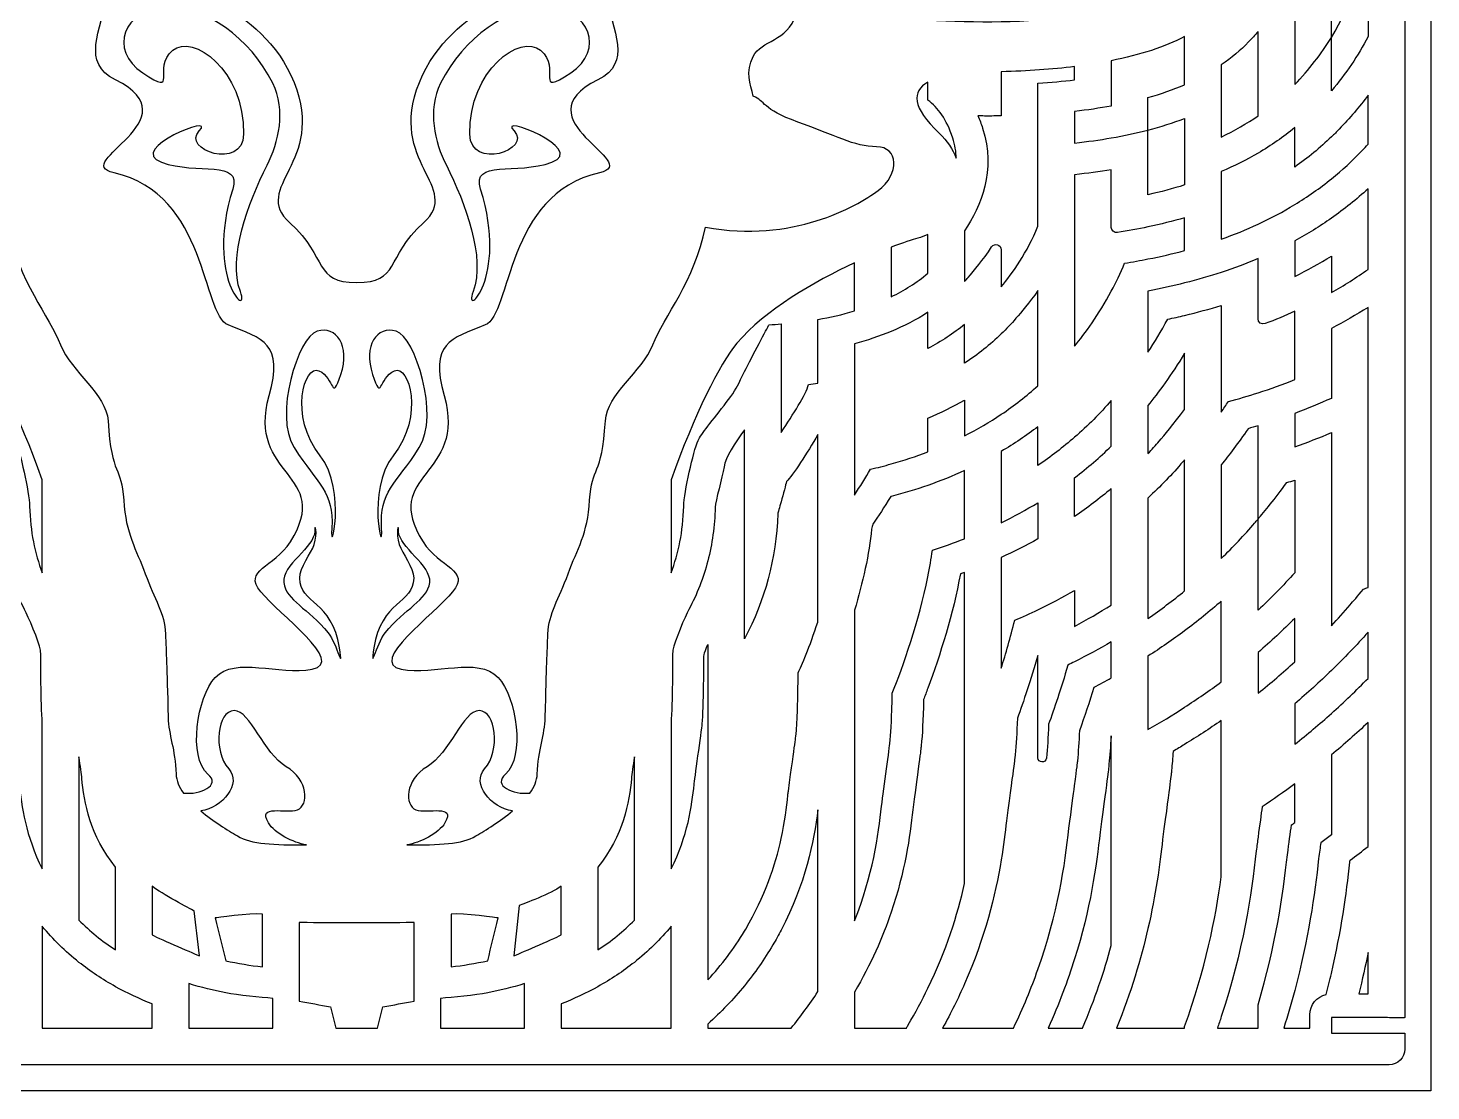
# Model space of a CAD drawing. Extents: x 110 to 520, y 70 to 380.
# Drawn here: x 252.3 to 520, y 70 to 272.8 of the extents above; entities that cross this region are included whole.
import ezdxf

# ---------------------------------------------------------------- set-up
doc = ezdxf.new("R2010")
doc.units = 0
doc.header["$MEASUREMENT"] = 0
doc.layers.add('DEFAULT', color=18, linetype='CONTINUOUS')

msp = doc.modelspace()

# ---------------------------------------------------------------- linework, layer by layer
at = {"layer": 'DEFAULT', "color": 18}
msp.add_lwpolyline([(520, 70), (110, 70), (110, 380), (520, 380)], close=True, dxfattribs=at)
at = {"layer": 'DEFAULT', "color": 1}
for points, knots in [([(511.5, 369), (511.73, 369), (512.28, 368.95), (513.25, 368.95), (514.22, 368.95), (515, 368.97), (515, 369), (515, 370), (515, 371), (515, 372), (515, 373.66), (513.66, 375), (512, 375), (380.67, 375), (249.33, 375), (118, 375), (116.34, 375), (115, 373.66), (115, 372), (115, 371), (115, 370), (115, 369), (115, 368.97), (115.78, 368.95), (116.75, 368.95), (117.72, 368.95), (118.27, 369), (118.5, 369), (122, 369), (125.5, 369), (129, 369), (129, 368), (129, 367), (129, 366), (125.5, 366), (122, 366), (118.5, 366), (118.27, 366), (117.72, 366.05), (116.75, 366.05), (115.78, 366.05), (115, 366.03), (115, 366), (115, 272), (115, 178), (115, 84), (115, 83.97), (115.78, 83.95), (116.75, 83.95), (117.72, 83.95), (118.27, 84), (118.5, 84), (122, 84), (125.5, 84), (129, 84), (129, 83), (129, 82), (129, 81), (125.5, 81), (122, 81), (118.5, 81), (118.27, 81), (117.72, 81.05), (116.75, 81.05), (115.78, 81.05), (115, 81.03), (115, 81), (115, 80), (115, 79), (115, 78), (115, 76.34), (116.34, 75), (118, 75), (249.33, 75), (380.67, 75), (512, 75), (513.66, 75), (515, 76.34), (515, 78), (515, 79), (515, 80), (515, 81), (515, 81.03), (514.22, 81.05), (513.25, 81.05), (512.28, 81.05), (511.73, 81), (511.5, 81), (508, 81), (504.5, 81), (501, 81), (501, 82), (501, 83), (501, 84), (504.5, 84), (508, 84), (511.5, 84), (511.73, 84), (512.28, 83.95), (513.25, 83.95), (514.22, 83.95), (515, 83.97), (515, 84), (515, 178), (515, 272), (515, 366), (515, 366.03), (514.22, 366.05), (513.25, 366.05), (512.28, 366.05), (511.73, 366), (511.5, 366), (508, 366), (504.5, 366), (501, 366), (501, 367), (501, 368), (501, 369), (504.5, 369), (508, 369), (511.5, 369)], [29.76, 29.76, 29.76, 29.76, 30.76, 30.76, 30.76, 31.76, 31.76, 31.76, 40.27, 40.27, 40.27, 41.27, 41.27, 41.27, 1158.13, 1158.13, 1158.13, 1159.13, 1159.13, 1159.13, 1167.64, 1167.64, 1167.64, 1168.64, 1168.64, 1168.64, 1169.64, 1169.64, 1169.64, 1199.4, 1199.4, 1199.4, 1207.9, 1207.9, 1207.9, 1237.66, 1237.66, 1237.66, 1238.66, 1238.66, 1238.66, 1239.66, 1239.66, 1239.66, 2039.03, 2039.03, 2039.03, 2040.03, 2040.03, 2040.03, 2041.03, 2041.03, 2041.03, 2070.79, 2070.79, 2070.79, 2079.29, 2079.29, 2079.29, 2109.05, 2109.05, 2109.05, 2110.05, 2110.05, 2110.05, 2111.05, 2111.05, 2111.05, 2119.55, 2119.55, 2119.55, 2120.55, 2120.55, 2120.55, 3237.41, 3237.41, 3237.41, 3238.41, 3238.41, 3238.41, 3246.91, 3246.91, 3246.91, 3247.91, 3247.91, 3247.91, 3248.91, 3248.91, 3248.91, 3278.67, 3278.67, 3278.67, 3287.17, 3287.17, 3287.17, 3316.93, 3316.93, 3316.93, 3317.93, 3317.93, 3317.93, 3318.93, 3318.93, 3318.93, 4118.3, 4118.3, 4118.3, 4119.3, 4119.3, 4119.3, 4120.3, 4120.3, 4120.3, 4150.06, 4150.06, 4150.06, 4158.56, 4158.56, 4158.56, 4188.32, 4188.32, 4188.32, 4188.32]), ([(172.08, 330.15), (169.85, 321.33), (165.98, 301.25), (173.6, 300.75), (193.27, 299.43), (219.23, 310.99), (262.44, 308.76), (264.31, 313.88), (270.09, 317.79), (277.33, 320.1), (277.34, 320.1), (277.34, 320.09), (277.34, 320.09), (275.54, 318.44), (275.52, 315.4), (270.88, 313.08), (264.23, 309.75), (270.71, 302.78), (265.78, 295.31), (262.26, 289.97), (269.83, 286.27), (267.59, 279.54), (266.09, 272.07), (262.4, 266.18), (268.97, 262.94), (284.25, 255.38), (260.02, 247.1), (268.69, 245.17), (286.62, 241.19), (285.47, 218.15), (290.48, 216.16), (297.1, 213.53), (301.14, 212.67), (298.3, 202.68), (293.87, 187.09), (310.64, 187.89), (302.34, 174.79), (299.2, 169.82), (293.21, 169.46), (296.69, 165.23), (300.18, 161), (313, 151.72), (306.53, 150.48), (300.05, 149.23), (291.93, 153.01), (288.02, 148.89), (284.48, 145.15), (282.82, 133.7), (286.6, 130.46), (289.16, 128.28), (285.11, 126.44), (281.98, 126.84), (281.97, 126.84), (281.96, 126.83), (281.96, 126.82), (281.11, 128), (280.58, 129.22), (280.54, 130.44), (280.39, 135.24), (279.1, 137.9), (279.02, 141.25), (278.77, 151.63), (278.65, 153.37), (278.52, 157.23), (278.39, 161.09), (276.4, 163.83), (274.66, 168.69), (272.91, 173.54), (270.92, 176.16), (270.55, 182.76), (270.18, 189.35), (268.21, 186.94), (267.55, 197.86), (267.23, 203.09), (260.59, 207.03), (258.47, 212.39), (256.35, 217.74), (250.49, 224.63), (248.44, 234.82), (231.78, 231.78), (219.77, 238.68), (215.51, 241.8), (211.25, 244.92), (211.63, 250.17), (215.81, 250.17), (219.99, 250.17), (223.8, 252.37), (230.8, 254.88), (237.79, 257.39), (237.03, 258.91), (239.32, 259.82), (239.95, 262.26), (240.81, 264.31), (239.32, 267.42), (237.82, 270.53), (232.82, 270.16), (231.14, 275.45), (220.43, 275.64), (217.51, 274.94), (204.33, 274.27), (185.77, 273.34), (165.23, 274.88), (157.78, 282.64), (150.32, 290.4), (149.56, 299.68), (156.41, 315.5), (158.59, 320.54), (161.04, 325.64), (163.41, 330.15), (156.55, 313.13), (151.93, 302.39), (155.57, 293.29), (158.8, 285.19), (170.23, 290.9), (167.25, 297.48), (163.28, 306.2), (167.45, 315.57), (172.08, 330.15)], [1, 1, 1, 1, 2, 2, 2, 3, 3, 3, 4, 4, 4, 4.041231, 4.041231, 4.041231, 5.041231, 5.041231, 5.041231, 6.041231, 6.041231, 6.041231, 7.041231, 7.041231, 7.041231, 8.041231, 8.041231, 8.041231, 9.041231, 9.041231, 9.041231, 10.041231, 10.041231, 10.041231, 11.041231, 11.041231, 11.041231, 12.041231, 12.041231, 12.041231, 13.041231, 13.041231, 13.041231, 14.041231, 14.041231, 14.041231, 15.041231, 15.041231, 15.041231, 16.041231, 16.041231, 16.041231, 17.041231, 17.041231, 17.041231, 17.127254, 17.127254, 17.127254, 18.127254, 18.127254, 18.127254, 19.127254, 19.127254, 19.127254, 20.127254, 20.127254, 20.127254, 21.127254, 21.127254, 21.127254, 22.127254, 22.127254, 22.127254, 23.127254, 23.127254, 23.127254, 24.127254, 24.127254, 24.127254, 25.127254, 25.127254, 25.127254, 26.127254, 26.127254, 26.127254, 27.127254, 27.127254, 27.127254, 28.127254, 28.127254, 28.127254, 29.127254, 29.127254, 29.127254, 30.127254, 30.127254, 30.127254, 31.127254, 31.127254, 31.127254, 32.127254, 32.127254, 32.127254, 33.127254, 33.127254, 33.127254, 34.127254, 34.127254, 34.127254, 35.127254, 35.127254, 35.127254, 36.127254, 36.127254, 36.127254, 37.127254, 37.127254, 37.127254, 38.127254, 38.127254, 38.127254, 38.127254]), ([(456.4, 300.75), (464.02, 301.25), (460.15, 321.33), (457.92, 330.15), (462.55, 315.57), (466.72, 306.2), (462.75, 297.48), (459.77, 290.9), (471.2, 285.19), (474.43, 293.29), (478.07, 302.39), (473.45, 313.13), (466.59, 330.15), (468.96, 325.64), (471.41, 320.54), (473.59, 315.5), (480.44, 299.68), (479.68, 290.4), (472.22, 282.64), (464.77, 274.88), (444.23, 273.34), (425.67, 274.27), (412.49, 274.94), (409.57, 275.64), (398.86, 275.45), (397.18, 270.16), (392.18, 270.53), (390.68, 267.42), (389.19, 264.31), (390.05, 262.26), (390.68, 259.82), (392.97, 258.91), (392.21, 257.39), (399.2, 254.88), (406.2, 252.37), (410.01, 250.17), (414.19, 250.17), (418.37, 250.17), (418.75, 244.92), (414.49, 241.8), (410.23, 238.68), (398.22, 231.78), (381.56, 234.82), (379.51, 224.63), (373.65, 217.74), (371.53, 212.39), (369.41, 207.03), (362.77, 203.09), (362.45, 197.86), (361.79, 186.94), (359.82, 189.35), (359.45, 182.76), (359.08, 176.16), (357.09, 173.54), (355.34, 168.69), (353.6, 163.83), (351.61, 161.09), (351.48, 157.23), (351.35, 153.37), (351.23, 151.63), (350.98, 141.25), (350.9, 137.9), (349.61, 135.24), (349.46, 130.44), (349.42, 129.22), (348.89, 128), (348.04, 126.82), (348.04, 126.83), (348.03, 126.84), (348.02, 126.84), (344.89, 126.44), (340.84, 128.28), (343.4, 130.46), (347.18, 133.7), (345.52, 145.15), (341.98, 148.89), (338.07, 153.01), (329.95, 149.23), (323.47, 150.48), (317, 151.72), (329.82, 161), (333.31, 165.23), (336.79, 169.46), (330.8, 169.82), (327.66, 174.79), (319.36, 187.89), (336.13, 187.09), (331.7, 202.68), (328.86, 212.67), (332.9, 213.53), (339.52, 216.16), (344.53, 218.15), (343.38, 241.19), (361.31, 245.17), (369.98, 247.1), (345.75, 255.38), (361.03, 262.94), (367.6, 266.18), (363.91, 272.07), (362.41, 279.54), (360.17, 286.27), (367.74, 289.97), (364.22, 295.31), (359.29, 302.78), (365.77, 309.75), (359.12, 313.08), (354.48, 315.4), (354.46, 318.44), (352.66, 320.09), (352.66, 320.09), (352.66, 320.1), (352.67, 320.1), (359.91, 317.79), (365.69, 313.88), (367.56, 308.76), (410.77, 310.99), (436.73, 299.43), (456.4, 300.75)], [1, 1, 1, 1, 2, 2, 2, 3, 3, 3, 4, 4, 4, 5, 5, 5, 6, 6, 6, 7, 7, 7, 8, 8, 8, 9, 9, 9, 10, 10, 10, 11, 11, 11, 12, 12, 12, 13, 13, 13, 14, 14, 14, 15, 15, 15, 16, 16, 16, 17, 17, 17, 18, 18, 18, 19, 19, 19, 20, 20, 20, 21, 21, 21, 22, 22, 22, 23, 23, 23, 23.086023, 23.086023, 23.086023, 24.086023, 24.086023, 24.086023, 25.086023, 25.086023, 25.086023, 26.086023, 26.086023, 26.086023, 27.086023, 27.086023, 27.086023, 28.086023, 28.086023, 28.086023, 29.086023, 29.086023, 29.086023, 30.086023, 30.086023, 30.086023, 31.086023, 31.086023, 31.086023, 32.086023, 32.086023, 32.086023, 33.086023, 33.086023, 33.086023, 34.086023, 34.086023, 34.086023, 35.086023, 35.086023, 35.086023, 36.086023, 36.086023, 36.086023, 36.127254, 36.127254, 36.127254, 37.127254, 37.127254, 37.127254, 38.127254, 38.127254, 38.127254, 38.127254]), ([(501, 260.83), (503.76, 264.11), (506.1, 267.56), (508, 271.18), (508, 277.99), (508, 284.8), (508, 291.62), (507.21, 284.2), (504.87, 277.32), (501, 271.04), (499.05, 267.87), (496.72, 264.86), (494, 262.02), (494, 284.23), (494, 306.45), (494, 328.67), (494.55, 327.46), (495.09, 326.24), (495.62, 325.04), (498.13, 319.22), (499.92, 313.89), (501, 308.87), (502.07, 303.96), (502.47, 299.34), (502.24, 294.83), (502.09, 291.92), (501.68, 289.1), (501, 286.36), (501, 281.25), (501, 276.15), (501, 271.04), (501, 267.63), (501, 264.23), (501, 260.83)], [266.32, 266.32, 266.32, 266.32, 267.32, 267.32, 267.32, 325.25, 325.25, 325.25, 326.25, 326.25, 326.25, 327.25, 327.25, 327.25, 516.2, 516.2, 516.2, 517.2, 517.2, 517.2, 518.2, 518.2, 518.2, 519.2, 519.2, 519.2, 520.2, 520.2, 520.2, 563.65, 563.65, 563.65, 592.57, 592.57, 592.57, 592.57]), ([(302.22, 235.67), (294.74, 242.52), (309.19, 247), (303.04, 262.44), (296.9, 277.88), (278.76, 279.34), (284.24, 286.51), (291.28, 295.72), (299, 292.46), (296.76, 295.47), (293.14, 300.33), (296.24, 307.6), (315, 307.6), (333.76, 307.6), (336.86, 300.33), (333.24, 295.47), (331, 292.46), (338.72, 295.72), (345.76, 286.51), (351.24, 279.34), (333.1, 277.88), (326.96, 262.44), (320.81, 247), (335.26, 242.52), (327.78, 235.67), (320.31, 228.82), (323.3, 224.26), (315, 224.26), (306.7, 224.26), (309.69, 228.82), (302.22, 235.67)], [1, 1, 1, 1, 2, 2, 2, 3, 3, 3, 4, 4, 4, 5, 5, 5, 6, 6, 6, 7, 7, 7, 8, 8, 8, 9, 9, 9, 10, 10, 10, 11, 11, 11, 11]), ([(292.8, 222.53), (294.81, 217.16), (285.95, 224.88), (291.35, 242.06), (293.17, 247.87), (284.54, 244.71), (277.74, 247.21), (270.93, 249.7), (288.53, 256.67), (284.97, 253.18), (281.41, 249.7), (293.29, 245.47), (293.41, 252.55), (293.6, 264.83), (283.69, 271.79), (279.9, 268.58), (275.82, 265.13), (281.32, 259.58), (274.16, 264.27), (267.58, 268.57), (270.49, 276.49), (278.71, 276.8), (285.88, 277.07), (294.73, 271), (298.98, 262.31), (301.58, 257.02), (300.11, 251.09), (297.89, 246.63), (294.26, 239.36), (290.35, 229.02), (292.8, 222.53)], [1, 1, 1, 1, 2, 2, 2, 3, 3, 3, 4, 4, 4, 5, 5, 5, 6, 6, 6, 7, 7, 7, 8, 8, 8, 9, 9, 9, 10, 10, 10, 11, 11, 11, 11]), ([(350.1, 268.58), (346.31, 271.79), (336.4, 264.83), (336.59, 252.55), (336.71, 245.47), (348.6, 249.7), (345.03, 253.18), (341.47, 256.67), (359.07, 249.7), (352.26, 247.21), (345.46, 244.71), (336.83, 247.87), (338.65, 242.06), (344.05, 224.88), (335.19, 217.16), (337.2, 222.53), (339.65, 229.02), (335.74, 239.36), (332.11, 246.63), (329.89, 251.09), (328.42, 257.02), (331.02, 262.31), (335.27, 271), (344.12, 277.07), (351.29, 276.8), (359.51, 276.49), (362.42, 268.57), (355.84, 264.27), (348.68, 259.58), (354.18, 265.13), (350.1, 268.58)], [1, 1, 1, 1, 2, 2, 2, 3, 3, 3, 4, 4, 4, 5, 5, 5, 6, 6, 6, 7, 7, 7, 8, 8, 8, 9, 9, 9, 10, 10, 10, 11, 11, 11, 11]), ([(459, 251.86), (456.77, 251.47), (454.43, 251.14), (452, 250.88), (452, 252.89), (452, 254.89), (452, 256.9), (454.45, 257.18), (456.78, 257.52), (459, 257.94), (459, 260.82), (459, 263.7), (459, 266.58), (464.53, 267.69), (469.21, 269.23), (473, 271.18), (473, 268.12), (473, 265.07), (473, 262.01), (470.84, 261.08), (468.51, 260.26), (466, 259.55), (466, 257.49), (466, 255.43), (466, 253.36), (466, 249.25), (466, 245.13), (466, 241.01), (468.43, 241.56), (470.77, 242.17), (473, 242.87), (473, 247.1), (473, 251.33), (473, 255.56), (470.81, 254.73), (468.48, 254), (466, 253.36), (463.78, 252.78), (461.45, 252.28), (459, 251.86)], [37.97, 37.97, 37.97, 37.97, 38.97, 38.97, 38.97, 56.05, 56.05, 56.05, 57.05, 57.05, 57.05, 81.55, 81.55, 81.55, 82.55, 82.55, 82.55, 108.53, 108.53, 108.53, 109.53, 109.53, 109.53, 127.08, 127.08, 127.08, 162.08, 162.08, 162.08, 163.08, 163.08, 163.08, 199.05, 199.05, 199.05, 200.05, 200.05, 200.05, 201.05, 201.05, 201.05, 201.05]), ([(487, 272.16), (487, 266.8), (487, 261.43), (487, 256.06), (484.85, 254.58), (482.52, 253.23), (480, 252.02), (480, 256.62), (480, 261.21), (480, 265.81), (481.94, 267.13), (483.67, 268.58), (485.2, 270.17), (485.83, 270.83), (486.43, 271.49), (487, 272.16)], [1, 1, 1, 1, 46.65, 46.65, 46.65, 47.65, 47.65, 47.65, 86.72, 86.72, 86.72, 87.72, 87.72, 87.72, 88.72, 88.72, 88.72, 88.72]), ([(438, 223.41), (438, 225.77), (438, 228.13), (438, 230.49), (438, 231.49), (436.71, 231.87), (436.17, 231.04), (434.5, 228.51), (432.82, 226.54), (431.7, 225.24), (431.47, 224.97), (431.24, 224.71), (431, 224.45), (431, 227.67), (431, 230.89), (431, 234.11), (434.15, 238.83), (437.08, 245.66), (434.44, 253.7), (434.17, 254.54), (433.87, 255.33), (433.55, 256.07), (434.28, 256.05), (434.79, 256.03), (435.09, 256.03), (436.07, 256.03), (437.05, 256.04), (438, 256.06), (438, 258.87), (438, 261.68), (438, 264.49), (443.05, 264.6), (447.72, 264.93), (452, 265.46), (452, 264.62), (452, 263.77), (452, 262.93), (449.78, 262.67), (447.44, 262.46), (445, 262.32), (445, 253.21), (445, 244.1), (445, 234.99), (442.99, 230), (440.15, 226.06), (438, 223.41)], [1, 1, 1, 1, 21.07, 21.07, 21.07, 22.07, 22.07, 22.07, 23.07, 23.07, 23.07, 24.07, 24.07, 24.07, 51.46, 51.46, 51.46, 52.46, 52.46, 52.46, 53.46, 53.46, 53.46, 54.46, 54.46, 54.46, 55.46, 55.46, 55.46, 79.37, 79.37, 79.37, 80.37, 80.37, 80.37, 87.53, 87.53, 87.53, 88.53, 88.53, 88.53, 165.99, 165.99, 165.99, 166.99, 166.99, 166.99, 166.99]), ([(428.74, 251.83), (429.17, 250.51), (429.39, 249.23), (429.43, 247.98), (428.75, 249.68), (427.67, 251.32), (426.16, 252.76), (420.98, 257.72), (420.85, 260.75), (424, 262.47), (424, 261.34), (424, 260.2), (424, 259.07), (425.96, 257.63), (427.56, 255.45), (428.74, 251.83)], [1, 1, 1, 1, 2, 2, 2, 3, 3, 3, 4, 4, 4, 13.64, 13.64, 13.64, 14.64, 14.64, 14.64, 14.64]), ([(508, 250.63), (507.62, 250.21), (507.23, 249.8), (506.83, 249.39), (505.01, 247.48), (503.06, 245.7), (501, 244.04), (498.8, 242.27), (496.47, 240.63), (494, 239.13), (491.78, 237.77), (489.45, 236.53), (487, 235.39), (484.77, 234.35), (482.44, 233.4), (480, 232.54), (480, 236.84), (480, 241.14), (480, 245.43), (482.48, 246.49), (484.81, 247.66), (487, 248.95), (489.52, 250.42), (491.85, 252.05), (494, 253.82), (494, 251.32), (494, 248.81), (494, 246.3), (496.51, 248.05), (498.85, 249.96), (501, 252.05), (501.51, 252.53), (502.01, 253.03), (502.5, 253.55), (504.51, 255.62), (506.34, 257.77), (508, 259.99), (508, 256.87), (508, 253.75), (508, 250.63)], [26.55, 26.55, 26.55, 26.55, 27.55, 27.55, 27.55, 28.55, 28.55, 28.55, 29.55, 29.55, 29.55, 30.55, 30.55, 30.55, 31.55, 31.55, 31.55, 68.1, 68.1, 68.1, 69.1, 69.1, 69.1, 70.1, 70.1, 70.1, 91.43, 91.43, 91.43, 92.43, 92.43, 92.43, 93.43, 93.43, 93.43, 94.43, 94.43, 94.43, 120.98, 120.98, 120.98, 120.98]), ([(452, 212.1), (452, 223.02), (452, 233.93), (452, 244.84), (454.42, 245.09), (456.75, 245.4), (459, 245.77), (459, 242.11), (459, 238.45), (459, 234.79), (459, 234.18), (459.55, 233.71), (460.16, 233.8), (462.16, 234.11), (464.11, 234.47), (466, 234.87), (468.42, 235.38), (470.75, 235.96), (473, 236.6), (473, 234.53), (473, 232.45), (473, 230.37), (470.74, 229.76), (468.41, 229.22), (466, 228.75), (464.55, 228.46), (463.06, 228.19), (461.55, 227.95), (460.76, 226.04), (459.9, 224.25), (459, 222.59), (456.6, 218.11), (453.97, 214.55), (452, 212.1)], [1, 1, 1, 1, 93.8, 93.8, 93.8, 94.8, 94.8, 94.8, 125.93, 125.93, 125.93, 126.93, 126.93, 126.93, 127.93, 127.93, 127.93, 128.93, 128.93, 128.93, 146.61, 146.61, 146.61, 147.61, 147.61, 147.61, 148.61, 148.61, 148.61, 149.61, 149.61, 149.61, 150.61, 150.61, 150.61, 150.61]), ([(508, 226.77), (505.76, 225.19), (503.43, 223.71), (501, 222.33), (501, 224.66), (501, 226.99), (501, 229.32), (498.77, 227.92), (496.43, 226.62), (494, 225.42), (494, 227.68), (494, 229.94), (494, 232.2), (496.45, 233.52), (498.78, 234.97), (501, 236.53), (503.47, 238.26), (505.8, 240.13), (508, 242.15), (508, 237.02), (508, 231.89), (508, 226.77)], [43.6, 43.6, 43.6, 43.6, 44.6, 44.6, 44.6, 64.42, 64.42, 64.42, 65.42, 65.42, 65.42, 84.63, 84.63, 84.63, 85.63, 85.63, 85.63, 86.63, 86.63, 86.63, 130.23, 130.23, 130.23, 130.23]), ([(422.06, 232.72), (422.75, 232.9), (423.39, 233.14), (424, 233.42), (424, 230.95), (424, 228.49), (424, 226.03), (421.87, 224.23), (419.5, 222.74), (417, 221.52), (417, 224.68), (417, 227.84), (417, 231), (419.27, 231.86), (421.05, 232.46), (422.06, 232.72)], [1, 1, 1, 1, 2, 2, 2, 22.93, 22.93, 22.93, 23.93, 23.93, 23.93, 50.79, 50.79, 50.79, 51.79, 51.79, 51.79, 51.79]), ([(220, 228.01), (227.71, 224.43), (237.01, 219.08), (242.43, 212.67), (245.72, 208.79), (250.58, 198.95), (255, 186.61), (255, 180.7), (255, 174.79), (255, 168.88), (253.58, 172.59), (252.72, 176.71), (252.59, 181.56), (252.51, 184.33), (250.77, 192.05), (249.86, 194.09), (249.58, 194.72), (248.88, 195.7), (248, 196.84), (245.88, 199.58), (242.73, 203.27), (241.88, 205.44), (241.76, 205.74), (241.43, 206.41), (241, 207.26), (239.49, 210.24), (236.65, 215.54), (236.3, 216.21), (235.56, 216.25), (234.79, 216.29), (234, 216.36), (234, 209.46), (234, 202.57), (234, 195.67), (231.7, 199.12), (229.31, 202.83), (228.75, 204.82), (228.16, 204.89), (227.58, 204.96), (227, 205.05), (227, 209.1), (227, 213.16), (227, 217.21), (224.7, 217.6), (222.34, 218.13), (220, 218.83), (220, 221.89), (220, 224.95), (220, 228.01)], [26.04, 26.04, 26.04, 26.04, 27.04, 27.04, 27.04, 28.04, 28.04, 28.04, 78.29, 78.29, 78.29, 79.29, 79.29, 79.29, 80.29, 80.29, 80.29, 81.29, 81.29, 81.29, 82.29, 82.29, 82.29, 83.29, 83.29, 83.29, 84.29, 84.29, 84.29, 85.29, 85.29, 85.29, 143.92, 143.92, 143.92, 144.92, 144.92, 144.92, 145.92, 145.92, 145.92, 180.38, 180.38, 180.38, 181.38, 181.38, 181.38, 207.42, 207.42, 207.42, 207.42]), ([(403, 205.05), (402.42, 204.96), (401.84, 204.89), (401.25, 204.82), (400.69, 202.83), (398.3, 199.12), (396, 195.67), (396, 202.57), (396, 209.46), (396, 216.36), (395.21, 216.29), (394.44, 216.25), (393.7, 216.21), (393.35, 215.54), (390.51, 210.24), (389, 207.26), (388.57, 206.41), (388.24, 205.74), (388.12, 205.44), (387.27, 203.27), (384.12, 199.58), (382, 196.84), (381.12, 195.7), (380.42, 194.72), (380.14, 194.09), (379.23, 192.05), (377.49, 184.33), (377.41, 181.56), (377.28, 176.71), (376.42, 172.59), (375, 168.88), (375, 174.79), (375, 180.7), (375, 186.61), (379.42, 198.95), (384.28, 208.79), (387.57, 212.67), (392.99, 219.08), (402.29, 224.43), (410, 228.01), (410, 224.95), (410, 221.89), (410, 218.83), (407.66, 218.13), (405.3, 217.6), (403, 217.21), (403, 213.16), (403, 209.1), (403, 205.05)], [34.46, 34.46, 34.46, 34.46, 35.46, 35.46, 35.46, 36.46, 36.46, 36.46, 95.09, 95.09, 95.09, 96.09, 96.09, 96.09, 97.09, 97.09, 97.09, 98.09, 98.09, 98.09, 99.09, 99.09, 99.09, 100.09, 100.09, 100.09, 101.09, 101.09, 101.09, 102.09, 102.09, 102.09, 152.34, 152.34, 152.34, 153.34, 153.34, 153.34, 154.34, 154.34, 154.34, 180.38, 180.38, 180.38, 181.38, 181.38, 181.38, 215.84, 215.84, 215.84, 215.84]), ([(488.36, 216.41), (490.29, 217.14), (492.17, 217.93), (494, 218.77), (494, 214.42), (494, 210.07), (494, 205.73), (491.73, 204.83), (489.4, 203.99), (487, 203.22), (485.16, 202.63), (483.28, 202.06), (481.35, 201.54), (480.9, 200.85), (480.45, 200.17), (480, 199.53), (480, 206.32), (480, 213.1), (480, 219.89), (477.74, 219.2), (475.4, 218.56), (473, 217.99), (471.94, 217.73), (470.86, 217.49), (469.76, 217.27), (468.53, 214.95), (467.25, 212.84), (466, 210.95), (466, 214.85), (466, 218.74), (466, 222.63), (468.41, 223.09), (470.74, 223.6), (473, 224.17), (475.41, 224.78), (477.74, 225.45), (480, 226.2), (482.42, 226.99), (484.75, 227.86), (487, 228.82), (487, 225), (487, 221.17), (487, 217.35), (487, 216.65), (487.7, 216.16), (488.36, 216.41)], [1, 1, 1, 1, 2, 2, 2, 38.97, 38.97, 38.97, 39.97, 39.97, 39.97, 40.97, 40.97, 40.97, 41.97, 41.97, 41.97, 99.7, 99.7, 99.7, 100.7, 100.7, 100.7, 101.7, 101.7, 101.7, 102.7, 102.7, 102.7, 135.81, 135.81, 135.81, 136.81, 136.81, 136.81, 137.81, 137.81, 137.81, 138.81, 138.81, 138.81, 171.34, 171.34, 171.34, 172.34, 172.34, 172.34, 172.34]), ([(424, 198.39), (424, 196.24), (424, 194.09), (424, 191.94), (421.74, 191.08), (419.41, 190.31), (417, 189.64), (415.71, 189.28), (414.39, 188.94), (413.05, 188.63), (412.11, 187.03), (411.05, 185.31), (410, 183.7), (410, 193.33), (410, 202.96), (410, 212.59), (412.36, 213.21), (414.71, 213.98), (417, 214.93), (419.42, 215.94), (421.78, 217.14), (424, 218.58), (424, 216.27), (424, 213.96), (424, 211.65), (426.54, 213.01), (428.88, 214.55), (431, 216.26), (431, 213.79), (431, 211.32), (431, 208.85), (433.55, 210.53), (435.89, 212.4), (438, 214.45), (438.99, 215.4), (439.93, 216.39), (440.81, 217.43), (441.81, 218.59), (443.34, 220.38), (445, 222.72), (445, 216.67), (445, 210.62), (445, 204.57), (442.84, 202.6), (440.5, 200.78), (438, 199.11), (435.79, 197.62), (433.46, 196.26), (431, 195.03), (431, 197.29), (431, 199.56), (431, 201.82), (428.79, 200.56), (426.45, 199.41), (424, 198.39)], [1, 1, 1, 1, 19.29, 19.29, 19.29, 20.29, 20.29, 20.29, 21.29, 21.29, 21.29, 22.29, 22.29, 22.29, 104.17, 104.17, 104.17, 105.17, 105.17, 105.17, 106.17, 106.17, 106.17, 125.83, 125.83, 125.83, 126.83, 126.83, 126.83, 147.83, 147.83, 147.83, 148.83, 148.83, 148.83, 149.83, 149.83, 149.83, 150.83, 150.83, 150.83, 202.27, 202.27, 202.27, 203.27, 203.27, 203.27, 204.27, 204.27, 204.27, 223.53, 223.53, 223.53, 224.53, 224.53, 224.53, 224.53]), ([(508, 166.09), (507.7, 165.97), (507.4, 165.86), (507.1, 165.75), (506, 164.41), (505.14, 163.41), (504.58, 162.75), (503.42, 161.4), (502.23, 160.07), (501, 158.77), (501, 171.05), (501, 183.33), (501, 195.61), (498.73, 194.65), (496.39, 193.75), (494, 192.91), (494, 195.04), (494, 197.17), (494, 199.29), (496.39, 200.18), (498.73, 201.14), (501, 202.16), (501, 206.6), (501, 211.05), (501, 215.5), (503.42, 216.75), (505.75, 218.09), (508, 219.52), (508, 201.71), (508, 183.9), (508, 166.09)], [151.45, 151.45, 151.45, 151.45, 152.45, 152.45, 152.45, 153.45, 153.45, 153.45, 154.45, 154.45, 154.45, 258.88, 258.88, 258.88, 259.88, 259.88, 259.88, 277.96, 277.96, 277.96, 278.96, 278.96, 278.96, 316.78, 316.78, 316.78, 317.78, 317.78, 317.78, 469.23, 469.23, 469.23, 469.23]), ([(307.77, 207.43), (305.06, 208.65), (301.99, 198.85), (308.03, 191.2), (313.23, 184.6), (309.83, 171.03), (310.25, 177.41), (310.7, 184.38), (307.62, 185.58), (303.06, 192.75), (299.13, 198.94), (303.82, 213.86), (307.47, 214.97), (311.11, 216.08), (313.81, 212.21), (311.97, 206.73), (310.1, 201.2), (310.95, 205.98), (307.77, 207.43)], [1, 1, 1, 1, 2, 2, 2, 3, 3, 3, 4, 4, 4, 5, 5, 5, 6, 6, 6, 7, 7, 7, 7]), ([(322.53, 214.97), (326.18, 213.86), (330.87, 198.94), (326.94, 192.75), (322.38, 185.58), (319.3, 184.38), (319.75, 177.41), (320.17, 171.03), (316.77, 184.6), (321.97, 191.2), (328.01, 198.85), (324.94, 208.65), (322.23, 207.43), (319.05, 205.98), (319.9, 201.2), (318.03, 206.73), (316.19, 212.21), (318.89, 216.08), (322.53, 214.97)], [1, 1, 1, 1, 2, 2, 2, 3, 3, 3, 4, 4, 4, 5, 5, 5, 6, 6, 6, 7, 7, 7, 7]), ([(466, 191.61), (466, 194.67), (466, 197.74), (466, 200.8), (467.93, 203.19), (470.48, 206.61), (473, 210.81), (473, 207.22), (473, 203.64), (473, 200.05), (470.87, 197.18), (469.08, 195.09), (468.14, 193.99), (467.45, 193.18), (466.73, 192.39), (466, 191.61)], [1, 1, 1, 1, 27.07, 27.07, 27.07, 28.07, 28.07, 28.07, 58.56, 58.56, 58.56, 59.56, 59.56, 59.56, 60.56, 60.56, 60.56, 60.56]), ([(459, 193.04), (456.81, 190.91), (454.47, 188.9), (452, 187.02), (452, 184.56), (452, 182.09), (452, 179.63), (454.45, 181.3), (456.78, 183.07), (459, 184.95), (459, 177.54), (459, 170.13), (459, 162.72), (456.74, 161.29), (454.4, 159.92), (452, 158.65), (452, 160.93), (452, 163.22), (452, 165.51), (449.73, 164.2), (447.4, 162.97), (445, 161.82), (443.55, 161.12), (442.07, 160.46), (440.58, 159.83), (439.77, 156.55), (438.87, 153.44), (438, 150.67), (438, 157.71), (438, 164.75), (438, 171.8), (440.41, 172.88), (442.74, 174.06), (445, 175.32), (445, 177.63), (445, 179.94), (445, 182.25), (442.75, 180.88), (440.42, 179.6), (438, 178.42), (438, 182.96), (438, 187.49), (438, 192.03), (440.46, 193.48), (442.8, 195.06), (445, 196.75), (445, 194.29), (445, 191.83), (445, 189.37), (447.46, 191.03), (449.8, 192.83), (452, 194.74), (454.52, 196.93), (456.86, 199.28), (459, 201.77), (459, 198.86), (459, 195.95), (459, 193.04)], [24.77, 24.77, 24.77, 24.77, 25.77, 25.77, 25.77, 46.71, 46.71, 46.71, 47.71, 47.71, 47.71, 110.72, 110.72, 110.72, 111.72, 111.72, 111.72, 131.16, 131.16, 131.16, 132.16, 132.16, 132.16, 133.16, 133.16, 133.16, 134.16, 134.16, 134.16, 194.04, 194.04, 194.04, 195.04, 195.04, 195.04, 214.69, 214.69, 214.69, 215.69, 215.69, 215.69, 254.26, 254.26, 254.26, 255.26, 255.26, 255.26, 276.19, 276.19, 276.19, 277.19, 277.19, 277.19, 278.19, 278.19, 278.19, 302.96, 302.96, 302.96, 302.96]), ([(249.06, 140.07), (248.77, 142.94), (248.74, 152.58), (248.72, 153.19), (248.59, 153.63), (248.32, 154.39), (248, 155.21), (248, 133.86), (248, 112.52), (248, 91.17), (245.36, 94.02), (243.02, 97.13), (241, 100.5), (240.92, 100.63), (240.84, 100.76), (240.75, 100.9), (237.09, 107.11), (235.11, 113.05), (234, 118.15), (233.31, 121.29), (232.95, 124.1), (232.72, 126.46), (232.69, 126.71), (232.65, 126.96), (232.62, 127.22), (231.34, 136.59), (231.19, 137.77), (231.14, 138.27), (230.91, 140.62), (230.81, 144.59), (230.76, 149.81), (230.09, 151.03), (228.56, 154.8), (227, 159.48), (227, 171.4), (227, 183.31), (227, 195.23), (229.03, 191.78), (231.72, 187.48), (233, 186.26), (233.12, 185.68), (233.59, 183.92), (234, 182.44), (234.31, 181.3), (234.59, 180.32), (234.63, 180.17), (234.98, 171.49), (237.07, 163.66), (241, 156.27), (241, 169.57), (241, 182.87), (241, 196.17), (242.86, 193.56), (244.6, 190.9), (244.89, 189.11), (245.24, 186.97), (246.55, 182.63), (246.59, 181.39), (246.69, 177.79), (247.15, 174.39), (248, 171.13), (248.83, 167.9), (250.03, 164.83), (251.62, 161.87), (252.29, 160.6), (254.36, 155.79), (254.66, 154.11), (254.85, 153.04), (254.6, 145.35), (255, 140.97), (255, 131.43), (255, 121.89), (255, 112.36), (251.87, 118.57), (250.99, 124.45), (250.61, 128.5), (250.57, 128.87), (249.19, 138.77), (249.06, 140.07)], [1, 1, 1, 1, 2, 2, 2, 3, 3, 3, 184.52, 184.52, 184.52, 185.52, 185.52, 185.52, 186.52, 186.52, 186.52, 187.52, 187.52, 187.52, 188.52, 188.52, 188.52, 190.68947, 190.68947, 190.68947, 191.68947, 191.68947, 191.68947, 192.68947, 192.68947, 192.68947, 193.68947, 193.68947, 193.68947, 295.02947, 295.02947, 295.02947, 296.02947, 296.02947, 296.02947, 297.02947, 297.02947, 297.02947, 298.02947, 298.02947, 298.02947, 299.02947, 299.02947, 299.02947, 412.10947, 412.10947, 412.10947, 413.10947, 413.10947, 413.10947, 414.10947, 414.10947, 414.10947, 415.10947, 415.10947, 415.10947, 416.10947, 416.10947, 416.10947, 417.10947, 417.10947, 417.10947, 418.10947, 418.10947, 418.10947, 499.21947, 499.21947, 499.21947, 500.21947, 500.21947, 500.21947, 501.21947, 501.21947, 501.21947, 501.21947]), ([(403, 159.48), (401.44, 154.8), (399.91, 151.03), (399.24, 149.81), (399.19, 144.59), (399.09, 140.62), (398.86, 138.27), (398.81, 137.77), (398.66, 136.59), (397.38, 127.22), (397.35, 126.96), (397.31, 126.71), (397.28, 126.46), (397.05, 124.1), (396.69, 121.29), (396, 118.15), (394.89, 113.05), (392.91, 107.11), (389.25, 100.9), (389.16, 100.76), (389.08, 100.63), (389, 100.5), (386.98, 97.13), (384.64, 94.02), (382, 91.17), (382, 112.52), (382, 133.86), (382, 155.21), (381.68, 154.39), (381.41, 153.63), (381.28, 153.19), (381.26, 152.58), (381.23, 142.94), (380.94, 140.07), (380.81, 138.77), (379.43, 128.87), (379.39, 128.5), (379.01, 124.45), (378.13, 118.57), (375, 112.36), (375, 121.89), (375, 131.43), (375, 140.97), (375.4, 145.35), (375.15, 153.04), (375.34, 154.11), (375.64, 155.79), (377.71, 160.6), (378.38, 161.87), (379.97, 164.83), (381.17, 167.9), (382, 171.13), (382.85, 174.39), (383.31, 177.79), (383.41, 181.39), (383.45, 182.63), (384.76, 186.97), (385.11, 189.11), (385.4, 190.9), (387.14, 193.56), (389, 196.17), (389, 182.87), (389, 169.57), (389, 156.27), (392.93, 163.66), (395.02, 171.49), (395.37, 180.17), (395.41, 180.32), (395.69, 181.3), (396, 182.44), (396.41, 183.92), (396.88, 185.68), (397, 186.26), (398.28, 187.48), (400.97, 191.78), (403, 195.23), (403, 183.31), (403, 171.4), (403, 159.48)], [101.34, 101.34, 101.34, 101.34, 102.34, 102.34, 102.34, 103.34, 103.34, 103.34, 104.34, 104.34, 104.34, 106.50947, 106.50947, 106.50947, 107.50947, 107.50947, 107.50947, 108.50947, 108.50947, 108.50947, 109.50947, 109.50947, 109.50947, 110.50947, 110.50947, 110.50947, 292.02947, 292.02947, 292.02947, 293.02947, 293.02947, 293.02947, 294.02947, 294.02947, 294.02947, 295.02947, 295.02947, 295.02947, 296.02947, 296.02947, 296.02947, 377.13947, 377.13947, 377.13947, 378.13947, 378.13947, 378.13947, 379.13947, 379.13947, 379.13947, 380.13947, 380.13947, 380.13947, 381.13947, 381.13947, 381.13947, 382.13947, 382.13947, 382.13947, 383.13947, 383.13947, 383.13947, 496.21947, 496.21947, 496.21947, 497.21947, 497.21947, 497.21947, 498.21947, 498.21947, 498.21947, 499.21947, 499.21947, 499.21947, 500.21947, 500.21947, 500.21947, 601.55947, 601.55947, 601.55947, 601.55947]), ([(487, 179.12), (487, 173.32), (487, 167.53), (487, 161.73), (489.46, 164.03), (491.8, 166.42), (494, 168.89), (494, 174.78), (494, 180.68), (494, 186.57), (493.51, 186.4), (493.01, 186.24), (492.51, 186.08), (490.21, 182.96), (488.19, 180.52), (487, 179.12), (486.75, 178.83), (486.53, 178.57), (486.36, 178.37), (484.36, 176.04), (482.24, 173.79), (480, 171.62), (480, 177.58), (480, 183.53), (480, 189.49), (481.44, 191.28), (483.23, 193.62), (485.11, 196.36), (485.74, 196.55), (486.38, 196.73), (487, 196.93), (487, 191), (487, 185.06), (487, 179.12)], [107.13, 107.13, 107.13, 107.13, 156.44, 156.44, 156.44, 157.44, 157.44, 157.44, 207.57, 207.57, 207.57, 208.57, 208.57, 208.57, 209.57, 209.57, 209.57, 210.57, 210.57, 210.57, 211.57, 211.57, 211.57, 262.22, 262.22, 262.22, 263.22, 263.22, 263.22, 264.22, 264.22, 264.22, 314.7, 314.7, 314.7, 314.7]), ([(472.69, 190.09), (472.79, 190.2), (472.89, 190.32), (473, 190.45), (473, 182.11), (473, 173.76), (473, 165.41), (470.75, 163.59), (468.42, 161.83), (466, 160.16), (466, 167.82), (466, 175.48), (466, 183.14), (468.38, 185.34), (470.61, 187.66), (472.69, 190.09)], [1, 1, 1, 1, 2, 2, 2, 72.97, 72.97, 72.97, 73.97, 73.97, 73.97, 139.09, 139.09, 139.09, 140.09, 140.09, 140.09, 140.09]), ([(431, 188.38), (431, 184.04), (431, 179.7), (431, 175.36), (429, 174.58), (426.95, 173.86), (424.87, 173.2), (424.64, 171.54), (424.35, 169.84), (424, 168.13), (422.28, 159.66), (419.26, 150.97), (417.19, 145.89), (417.15, 143.35), (417.09, 141.35), (417, 139.7), (416.94, 138.46), (416.86, 137.41), (416.77, 136.48), (416.7, 135.77), (415.63, 127.85), (415.16, 124.35), (414.6, 118.78), (413.44, 111.13), (410, 102.46), (410, 122.22), (410, 141.97), (410, 161.73), (411.54, 166.91), (412.87, 172.55), (413.23, 177.22), (413.32, 177.54), (413.41, 177.85), (413.49, 178.15), (414.52, 179.62), (415.67, 181.38), (416.91, 183.4), (416.94, 183.41), (416.97, 183.42), (417, 183.42), (419.4, 184.05), (421.73, 184.76), (424, 185.55), (426.41, 186.4), (428.75, 187.34), (431, 188.38)], [1, 1, 1, 1, 37.9, 37.9, 37.9, 38.9, 38.9, 38.9, 39.9, 39.9, 39.9, 40.9, 40.9, 40.9, 41.9, 41.9, 41.9, 42.9, 42.9, 42.9, 43.9, 43.9, 43.9, 44.9, 44.9, 44.9, 212.9, 212.9, 212.9, 213.9, 213.9, 213.9, 214.9, 214.9, 214.9, 215.9, 215.9, 215.9, 216.9, 216.9, 216.9, 217.9, 217.9, 217.9, 218.9, 218.9, 218.9, 218.9]), ([(311.71, 154.55), (312.47, 149.46), (311.33, 155.19), (309.54, 157.43), (305.81, 162.12), (301.51, 163.52), (301.07, 167.02), (300.67, 170.23), (306.99, 173.86), (307, 176.76), (307.01, 178.77), (307.59, 176.38), (306.9, 174.28), (306.29, 172.47), (304.12, 170.01), (304.12, 167.83), (304.12, 162.99), (310.38, 163.53), (311.71, 154.55)], [1, 1, 1, 1, 2, 2, 2, 3, 3, 3, 4, 4, 4, 5, 5, 5, 6, 6, 6, 7, 7, 7, 7]), ([(318.29, 154.55), (319.62, 163.53), (325.88, 162.99), (325.88, 167.83), (325.88, 170.01), (323.71, 172.47), (323.1, 174.28), (322.41, 176.38), (322.99, 178.77), (323, 176.76), (323.01, 173.86), (329.33, 170.23), (328.93, 167.02), (328.49, 163.52), (324.19, 162.12), (320.46, 157.43), (318.67, 155.19), (317.53, 149.46), (318.29, 154.55)], [1, 1, 1, 1, 2, 2, 2, 3, 3, 3, 4, 4, 4, 5, 5, 5, 6, 6, 6, 7, 7, 7, 7]), ([(420.24, 82.59), (420.12, 82.39), (420, 82.19), (419.89, 82), (416.59, 82), (413.3, 82), (410, 82), (410, 84.28), (410, 86.57), (410, 88.85), (413.14, 94.19), (415.39, 99.33), (417, 104.1), (419.61, 111.8), (420.6, 118.54), (421.12, 123.65), (422.65, 134.99), (422.71, 135.66), (422.73, 135.88), (422.96, 138.07), (423.08, 140.66), (423.17, 144.68), (423.44, 145.38), (423.72, 146.1), (424, 146.85), (426.34, 153.11), (428.83, 161.15), (430.21, 168.66), (430.48, 168.76), (430.74, 168.85), (431, 168.95), (431, 149.15), (431, 129.36), (431, 109.56), (429.66, 103.61), (427.52, 96.84), (424, 89.59), (422.89, 87.3), (421.64, 84.96), (420.24, 82.59)], [1, 1, 1, 1, 2, 2, 2, 30.02, 30.02, 30.02, 49.45, 49.45, 49.45, 50.45, 50.45, 50.45, 51.45, 51.45, 51.45, 52.45, 52.45, 52.45, 53.45, 53.45, 53.45, 54.45, 54.45, 54.45, 55.45, 55.45, 55.45, 56.45, 56.45, 56.45, 224.79, 224.79, 224.79, 225.79, 225.79, 225.79, 226.79, 226.79, 226.79, 226.79]), ([(473, 157.82), (475.42, 159.62), (477.76, 161.51), (480, 163.47), (480, 158.34), (480, 153.21), (480, 148.08), (477.73, 146.39), (475.39, 144.76), (473, 143.21), (470.72, 141.72), (468.38, 140.31), (466, 138.96), (466, 143.63), (466, 148.3), (466, 152.97), (468.4, 154.5), (470.74, 156.12), (473, 157.82)], [1, 1, 1, 1, 2, 2, 2, 45.64, 45.64, 45.64, 46.64, 46.64, 46.64, 47.64, 47.64, 47.64, 87.34, 87.34, 87.34, 88.34, 88.34, 88.34, 88.34]), ([(494, 160.16), (494, 157.39), (494, 154.63), (494, 151.86), (491.75, 149.81), (489.42, 147.82), (487, 145.9), (487, 148.49), (487, 151.09), (487, 153.68), (489.44, 155.77), (491.77, 157.93), (494, 160.16)], [1, 1, 1, 1, 24.51, 24.51, 24.51, 25.51, 25.51, 25.51, 47.55, 47.55, 47.55, 48.55, 48.55, 48.55, 48.55]), ([(459, 148.8), (457.92, 148.2), (456.83, 147.62), (455.72, 147.05), (454.89, 144.3), (453.98, 141.54), (453, 138.8), (452.9, 136.58), (452.77, 134.7), (452.59, 132.94), (452.54, 132.44), (452.5, 132), (452, 128.25), (451.76, 126.44), (451.42, 123.85), (450.91, 120.11), (450.18, 113.15), (448.78, 103.87), (445, 93.19), (443.74, 89.6), (442.2, 85.87), (440.33, 82), (435.83, 82), (431.32, 82), (426.82, 82), (428.41, 84.88), (429.8, 87.7), (431, 90.44), (434.9, 99.31), (436.89, 107.39), (438, 114.09), (438.45, 116.81), (438.76, 119.3), (438.99, 121.53), (440.54, 132.95), (440.6, 133.59), (440.65, 134.11), (440.85, 136.11), (440.98, 138.3), (441.08, 141.14), (442.23, 144.24), (443.65, 148.39), (445, 153.12), (445, 146.61), (445, 140.1), (445, 133.59), (445, 132.56), (446.52, 132.48), (446.62, 133.5), (446.62, 133.51), (446.62, 133.51), (446.62, 133.52), (446.81, 135.4), (446.95, 137.47), (447.04, 139.96), (448.08, 142.83), (449.42, 146.76), (450.71, 151.25), (451.14, 151.47), (451.57, 151.68), (452, 151.9), (454.39, 153.08), (456.72, 154.36), (459, 155.71), (459, 153.4), (459, 151.1), (459, 148.8)], [19.58, 19.58, 19.58, 19.58, 20.58, 20.58, 20.58, 21.58, 21.58, 21.58, 22.58, 22.58, 22.58, 23.58, 23.58, 23.58, 24.58, 24.58, 24.58, 25.58, 25.58, 25.58, 26.58, 26.58, 26.58, 64.89, 64.89, 64.89, 65.89, 65.89, 65.89, 66.89, 66.89, 66.89, 67.89, 67.89, 67.89, 68.89, 68.89, 68.89, 69.89, 69.89, 69.89, 70.89, 70.89, 70.89, 126.26, 126.26, 126.26, 127.26, 127.26, 127.26, 127.32, 127.32, 127.32, 128.32, 128.32, 128.32, 129.32, 129.32, 129.32, 130.32, 130.32, 130.32, 131.32, 131.32, 131.32, 150.9, 150.9, 150.9, 150.9]), ([(508, 148.73), (505.77, 146.44), (503.43, 144.2), (501, 142.03), (498.74, 140.01), (496.41, 138.05), (494, 136.15), (494, 138.73), (494, 141.31), (494, 143.89), (496.42, 145.93), (498.76, 148.05), (501, 150.22), (503.45, 152.6), (505.79, 155.04), (508, 157.55), (508, 154.61), (508, 151.67), (508, 148.73)], [25, 25, 25, 25, 26, 26, 26, 27, 27, 27, 48.94, 48.94, 48.94, 49.94, 49.94, 49.94, 50.94, 50.94, 50.94, 75.94, 75.94, 75.94, 75.94]), ([(292.25, 118.66), (290.41, 119.76), (287.63, 121.44), (285.24, 123.43), (289.44, 124.01), (293.11, 128.67), (290.59, 131.46), (287.47, 134.93), (288.44, 142.58), (291.59, 142.58), (294.75, 142.58), (297.27, 134.39), (301.55, 131.87), (305.85, 129.34), (305.87, 124.48), (303.71, 123.66), (301.55, 122.83), (295.99, 124.82), (298.15, 121.17), (299.34, 119.15), (302.88, 117.34), (305.42, 116.97), (299.2, 116.92), (294.87, 117.08), (292.25, 118.66)], [1, 1, 1, 1, 2, 2, 2, 3, 3, 3, 4, 4, 4, 5, 5, 5, 6, 6, 6, 7, 7, 7, 8, 8, 8, 9, 9, 9, 9]), ([(337.75, 118.66), (335.13, 117.08), (330.8, 116.92), (324.59, 116.97), (327.12, 117.34), (330.66, 119.15), (331.85, 121.17), (334.01, 124.82), (328.45, 122.83), (326.29, 123.66), (324.13, 124.48), (324.15, 129.34), (328.45, 131.87), (332.73, 134.39), (335.25, 142.58), (338.41, 142.58), (341.56, 142.58), (342.53, 134.93), (339.41, 131.46), (336.89, 128.67), (340.56, 124.01), (344.76, 123.43), (342.37, 121.44), (339.59, 119.76), (337.75, 118.66)], [1, 1, 1, 1, 2, 2, 2, 3, 3, 3, 4, 4, 4, 5, 5, 5, 6, 6, 6, 7, 7, 7, 8, 8, 8, 9, 9, 9, 9]), ([(473, 82), (468.67, 82), (464.35, 82), (460.02, 82), (462.78, 88.82), (464.67, 95.2), (466, 100.99), (467.49, 107.46), (468.27, 113.19), (468.78, 117.96), (470.34, 129.5), (470.4, 130.13), (470.5, 131.18), (470.62, 132.33), (470.72, 133.53), (470.8, 134.8), (471.54, 135.23), (472.28, 135.67), (473, 136.12), (475.38, 137.58), (477.72, 139.1), (480, 140.69), (480, 130.74), (480, 120.78), (480, 110.83), (478.9, 102.89), (476.94, 93.2), (473, 82.32), (473, 82.22), (473, 82.11), (473, 82)], [0.92, 0.92, 0.92, 0.92, 37.72, 37.72, 37.72, 38.72, 38.72, 38.72, 39.72, 39.72, 39.72, 40.72, 40.72, 40.72, 41.72, 41.72, 41.72, 42.72, 42.72, 42.72, 43.72, 43.72, 43.72, 128.37, 128.37, 128.37, 129.37, 129.37, 129.37, 130.29, 130.29, 130.29, 130.29]), ([(508, 116.64), (506.87, 115.76), (505.73, 114.89), (504.58, 114.03), (504.56, 113.9), (504.54, 113.77), (504.53, 113.64), (503.88, 107.67), (502.89, 100.51), (501, 92.41), (500.7, 91.11), (500.37, 89.78), (500.02, 88.43), (498.24, 88.03), (496.91, 86.43), (496.91, 84.53), (496.91, 83.69), (496.91, 82.84), (496.91, 82), (495.25, 82), (493.58, 82), (491.92, 82), (492.7, 84.45), (493.39, 86.84), (494, 89.15), (496.6, 98.93), (497.83, 107.47), (498.57, 114.36), (498.72, 115.45), (498.85, 116.46), (498.97, 117.37), (499.65, 117.86), (500.33, 118.35), (501, 118.85), (501, 123.94), (501, 129.02), (501, 134.11), (503.41, 136.12), (505.75, 138.19), (508, 140.31), (508, 132.42), (508, 124.53), (508, 116.64)], [67.1, 67.1, 67.1, 67.1, 68.1, 68.1, 68.1, 69.23, 69.23, 69.23, 70.23, 70.23, 70.23, 71.23, 71.23, 71.23, 72.23, 72.23, 72.23, 79.4, 79.4, 79.4, 93.56, 93.56, 93.56, 94.56, 94.56, 94.56, 95.56, 95.56, 95.56, 96.56, 96.56, 96.56, 97.56, 97.56, 97.56, 140.79, 140.79, 140.79, 141.79, 141.79, 141.79, 208.89, 208.89, 208.89, 208.89]), ([(459, 97.76), (457.67, 92.85), (455.9, 87.56), (453.51, 82), (451.33, 82), (449.14, 82), (446.96, 82), (449.05, 86.6), (450.69, 91.02), (452, 95.21), (454.98, 104.72), (456.2, 112.99), (456.87, 119.39), (458.42, 130.88), (458.48, 131.5), (458.56, 132.35), (458.73, 133.98), (458.85, 135.68), (458.95, 137.63), (458.97, 137.68), (458.99, 137.73), (459, 137.78), (459, 124.44), (459, 111.1), (459, 97.76)], [113.44, 113.44, 113.44, 113.44, 114.44, 114.44, 114.44, 133.03, 133.03, 133.03, 134.03, 134.03, 134.03, 135.03, 135.03, 135.03, 136.03, 136.03, 136.03, 137.03, 137.03, 137.03, 138.03, 138.03, 138.03, 251.47, 251.47, 251.47, 251.47]), ([(269, 112.73), (269, 107.46), (269, 102.18), (269, 96.9), (266.4, 98.59), (264.07, 100.49), (262, 102.59), (262, 112.99), (262, 123.38), (262, 133.77), (262.26, 132.01), (262.49, 130.4), (262.56, 129.64), (262.97, 125.18), (264.08, 118.65), (269, 112.73)], [1, 1, 1, 1, 45.89, 45.89, 45.89, 46.89, 46.89, 46.89, 135.26, 135.26, 135.26, 136.26, 136.26, 136.26, 137.26, 137.26, 137.26, 137.26]), ([(368, 133.77), (368, 123.38), (368, 112.99), (368, 102.59), (365.93, 100.49), (363.6, 98.59), (361, 96.9), (361, 102.18), (361, 107.46), (361, 112.73), (365.92, 118.65), (367.03, 125.18), (367.44, 129.64), (367.51, 130.4), (367.74, 132.01), (368, 133.77)], [1, 1, 1, 1, 89.37, 89.37, 89.37, 90.37, 90.37, 90.37, 135.26, 135.26, 135.26, 136.26, 136.26, 136.26, 137.26, 137.26, 137.26, 137.26]), ([(487, 82), (484.42, 82), (481.84, 82), (479.26, 82), (479.52, 82.73), (479.76, 83.47), (480, 84.19), (484.13, 96.71), (485.77, 107.54), (486.65, 115.8), (486.78, 116.73), (486.9, 117.6), (487, 118.4), (487.34, 120.88), (487.59, 122.76), (487.78, 124.21), (489.89, 125.62), (491.97, 127.08), (494, 128.6), (494, 126.14), (494, 123.67), (494, 121.2), (493.79, 121.06), (493.58, 120.91), (493.38, 120.76), (493.17, 119.22), (492.92, 117.35), (492.61, 115.08), (491.79, 107.44), (490.35, 97.69), (487, 86.46), (487, 84.97), (487, 83.48), (487, 82)], [12.63, 12.63, 12.63, 12.63, 34.58, 34.58, 34.58, 35.58, 35.58, 35.58, 36.58, 36.58, 36.58, 37.58, 37.58, 37.58, 38.58, 38.58, 38.58, 39.58, 39.58, 39.58, 60.55, 60.55, 60.55, 61.55, 61.55, 61.55, 62.55, 62.55, 62.55, 63.55, 63.55, 63.55, 76.18, 76.18, 76.18, 76.18]), ([(403, 88.95), (401.43, 86.52), (399.73, 84.2), (397.91, 82), (392.61, 82), (387.3, 82), (382, 82), (382, 82.26), (382, 82.51), (382, 82.77), (384.54, 85.02), (386.87, 87.46), (389, 90.08), (390.98, 92.51), (392.79, 95.11), (394.41, 97.85), (394.98, 98.81), (395.51, 99.76), (396, 100.7), (400.63, 109.52), (402.27, 117.63), (403, 123.63), (403, 112.07), (403, 100.51), (403, 88.95)], [98.33, 98.33, 98.33, 98.33, 99.33, 99.33, 99.33, 144.41, 144.41, 144.41, 146.6, 146.6, 146.6, 147.6, 147.6, 147.6, 148.6, 148.6, 148.6, 149.6, 149.6, 149.6, 150.6, 150.6, 150.6, 248.93, 248.93, 248.93, 248.93]), ([(276, 109.06), (277.76, 107.64), (283.23, 104.72), (284, 104.36), (284.33, 101.51), (284.66, 98.65), (285, 95.79), (284.36, 96.01), (277.6, 98.93), (276, 99.76), (276, 102.86), (276, 105.96), (276, 109.06)], [26.39, 26.39, 26.39, 26.39, 27.39, 27.39, 27.39, 51.844304, 51.844304, 51.844304, 52.844304, 52.844304, 52.844304, 79.234304, 79.234304, 79.234304, 79.234304]), ([(354, 109.06), (354, 105.96), (354, 102.86), (354, 99.76), (352.4, 98.93), (345.64, 96.01), (345, 95.79), (345.34, 98.98), (345.67, 102.17), (346.01, 105.36), (346.77, 105.72), (352.24, 107.64), (354, 109.06)], [1, 1, 1, 1, 27.39, 27.39, 27.39, 28.39, 28.39, 28.39, 55.668242, 55.668242, 55.668242, 56.668242, 56.668242, 56.668242, 56.668242]), ([(297, 103.73), (297, 100.38), (297, 97.03), (297, 93.68), (294.71, 93.95), (292.37, 94.33), (290, 94.84), (289.33, 97.56), (288.67, 100.28), (288, 103), (288, 103), (294.72, 104.02), (297, 103.73)], [1, 1, 1, 1, 29.47, 29.47, 29.47, 30.47, 30.47, 30.47, 54.294536, 54.294536, 54.294536, 55.294536, 55.294536, 55.294536, 55.294536]), ([(326, 87.14), (324, 86.77), (322.01, 86.41), (320.01, 86.04), (319.67, 84.69), (319.34, 83.35), (319, 82), (316.33, 82), (313.67, 82), (311, 82), (310.66, 83.35), (310.33, 84.69), (310, 86.04), (308, 86.41), (306, 86.77), (304, 87.14), (304, 92.14), (304, 97.15), (304, 102.15), (306.51, 102.04), (323.49, 102.04), (326, 102.15), (326, 97.15), (326, 92.14), (326, 87.14)], [0, 0, 0, 0, 17.282132, 17.282132, 17.282132, 29.088792, 29.088792, 29.088792, 51.788792, 51.788792, 51.788792, 63.593049, 63.593049, 63.593049, 80.885018, 80.885018, 80.885018, 123.435018, 123.435018, 123.435018, 124.435018, 124.435018, 124.435018, 166.985018, 166.985018, 166.985018, 166.985018]), ([(342, 103), (341.33, 100.28), (340.67, 97.56), (340, 94.84), (337.63, 94.33), (335.29, 93.95), (333, 93.68), (333, 97.03), (333, 100.38), (333, 103.73), (335.28, 104.02), (342, 103), (342, 103)], [1, 1, 1, 1, 24.824536, 24.824536, 24.824536, 25.824536, 25.824536, 25.824536, 54.294536, 54.294536, 54.294536, 55.294536, 55.294536, 55.294536, 55.294536]), ([(276, 82), (269, 82), (262, 82), (255, 82), (255, 88.47), (255, 94.94), (255, 101.41), (257.05, 98.9), (259.39, 96.61), (262, 94.54), (264.15, 92.84), (266.48, 91.28), (269, 89.89), (271.19, 88.67), (273.53, 87.57), (276, 86.59), (276, 85.06), (276, 83.53), (276, 82)], [13, 13, 13, 13, 72.53, 72.53, 72.53, 127.55, 127.55, 127.55, 128.55, 128.55, 128.55, 129.55, 129.55, 129.55, 130.55, 130.55, 130.55, 143.55, 143.55, 143.55, 143.55]), ([(375, 82), (368, 82), (361, 82), (354, 82), (354, 83.53), (354, 85.06), (354, 86.59), (356.47, 87.57), (358.81, 88.67), (361, 89.89), (363.52, 91.28), (365.85, 92.84), (368, 94.54), (370.61, 96.61), (372.95, 98.9), (375, 101.41), (375, 94.94), (375, 88.47), (375, 82)], [55.02, 55.02, 55.02, 55.02, 114.55, 114.55, 114.55, 127.55, 127.55, 127.55, 128.55, 128.55, 128.55, 129.55, 129.55, 129.55, 130.55, 130.55, 130.55, 185.57, 185.57, 185.57, 185.57]), ([(508, 88.53), (507.42, 88.53), (506.83, 88.53), (506.24, 88.53), (506.92, 91.26), (507.5, 93.89), (508, 96.42), (508, 93.79), (508, 91.16), (508, 88.53)], [22.36, 22.36, 22.36, 22.36, 27.34, 27.34, 27.34, 28.34, 28.34, 28.34, 50.7, 50.7, 50.7, 50.7]), ([(299, 82), (293.66, 82), (288.33, 82), (283, 82), (283, 84.83), (283, 87.65), (283, 90.48), (285.36, 89.75), (287.7, 89.16), (290, 88.71), (292.38, 88.24), (296.72, 87.89), (299, 87.64), (299, 85.76), (299, 83.88), (299, 82)], [16, 16, 16, 16, 61.36, 61.36, 61.36, 85.4, 85.4, 85.4, 86.4, 86.4, 86.4, 87.4, 87.4, 87.4, 103.4, 103.4, 103.4, 103.4]), ([(347, 82), (341.67, 82), (336.34, 82), (331, 82), (331, 83.88), (331, 85.76), (331, 87.64), (333.28, 87.89), (337.62, 88.24), (340, 88.71), (342.3, 89.16), (344.64, 89.75), (347, 90.48), (347, 87.65), (347, 84.83), (347, 82)], [24.04, 24.04, 24.04, 24.04, 69.4, 69.4, 69.4, 85.4, 85.4, 85.4, 86.4, 86.4, 86.4, 87.4, 87.4, 87.4, 111.44, 111.44, 111.44, 111.44])]:
    msp.add_open_spline(points, degree=3, knots=knots, dxfattribs=at)

doc.saveas('drawing.dxf')
